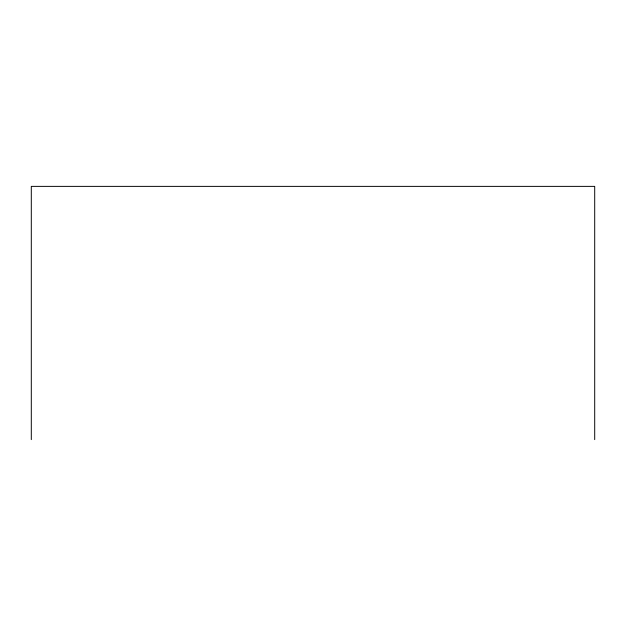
<?xml version="1.0" encoding="UTF-8"?>
<svg xmlns="http://www.w3.org/2000/svg" width="626" height="626" viewBox="0 0 626 626"><rect width="100%" height="100%" fill="white"/><g stroke="black" fill="none" stroke-linecap="round" stroke-linejoin="round"><path stroke-width="0.94" d="M594.7 439.624L594.7 186.376L31.3 186.376L31.3 439.624"/></g></svg>
